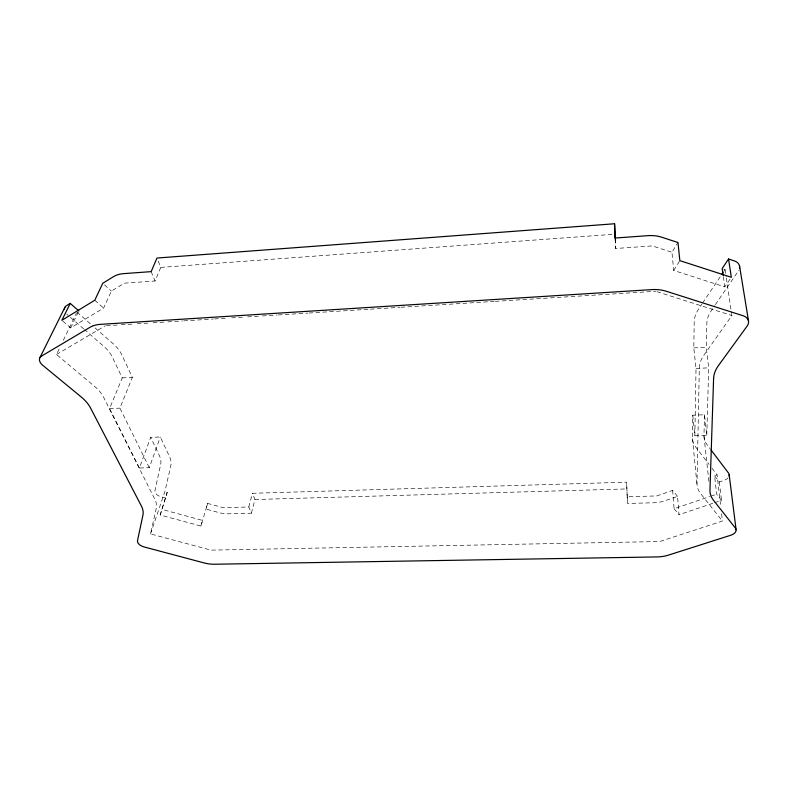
<?xml version="1.0" encoding="UTF-8"?>
<svg xmlns="http://www.w3.org/2000/svg" width="788" height="788" viewBox="0 0 788 788"><rect width="100%" height="100%" fill="white"/><g stroke="black" fill="none" stroke-linecap="round" stroke-linejoin="round"><path stroke-width="0.59" stroke-dasharray="3.94 2.96" d="M692.78 415.217L694.849 435.794L706.787 435.35L704.502 414.744L692.78 415.217L692.445 437.261A34.918 22.941 -5.8 0 0 695.952 447.357L709.072 464.447M694.849 435.794L696.021 368.439L693.804 347.902L694.198 322.085A38.799 27.905 -9.8 0 1 698.513 309.113L701.921 304.04M704.502 414.744L703.98 435.015A35.145 23.049 -6.3 0 0 707.388 445.161L710.293 448.993M706.787 435.35L708.688 367.829L706.225 347.242L706.836 323.582A38.937 27.826 -10.2 0 1 711.288 310.63L714.677 305.665M721.591 513.766L722.438 521.055L659.783 541.523L210.987 550.132L150.508 533.919L156.26 508.398A31.963 18.685 17.5 0 0 154.822 499.228L103.661 397.398A35.647 22.163 21.6 0 0 94.59 386.406L56.48 354.501L59.632 347.971M150.508 533.919L164.84 491.702L170.789 465.895A30.84 18.902 18.1 0 0 169.528 456.646L160.309 436.985L150.685 437.379L139.417 468.042L149.277 467.698L160.309 436.985M207.628 503.424L206.032 509.087L218.729 512.555A22.172 13.504 14.7 0 0 228.638 513.796L251.382 513.205L248.801 506.989L223.201 507.689L207.628 503.424L200.92 526.049L160.191 515.017L167.223 492.352L164.84 491.702M160.191 515.017L167.223 492.352M251.382 513.205L254.987 499.513L252.465 493.288L626.608 482.187L627.504 503.453L653.794 502.764A24.32 15.553 -1.9 0 0 664.589 500.863L677.542 496.381L679.029 514.692L713.465 503.108M248.801 506.989L252.465 493.288M200.92 526.049L202.506 520.415L161.51 509.284M149.277 467.698L119.924 408.125L132.354 377.363L121.707 354.669A34.278 22.261 22.5 0 0 113.147 343.726L92.344 325.523M139.417 468.042L109.571 408.608L122.258 377.895L112.369 357.191A34.219 22.064 22.7 0 0 103.76 346.306L84.661 329.739M62.754 321.071L70.674 327.887L103.583 308.098L111.384 291.107L124.405 283.168L155.049 281.001L160.772 267.388L157.827 260.119M70.674 327.887L78.839 310.935M63.306 340.357L76.436 313.161M730.033 279.218L724.812 286.891L673.701 270.432L671.957 252.288L677.975 242.527M673.701 270.432L679.847 260.631M702.6 303.025L721 275.613M723.729 271.555L725.088 269.526L722.153 268.57M715.356 304.67L738.405 270.964A10.126 7.555 -11.8 0 0 738.927 270.087M726.339 278.006L731.885 315.545L703.881 355.25A40.523 28.063 -8.4 0 0 699.32 368.252L696.996 483.458A36.327 22.872 -4.8 0 0 700.591 493.534L722.438 521.055M56.48 354.501L105.237 325.789M677.542 496.381L672.666 490.402L656.837 495.928L627.199 496.736L626.608 482.187M714.608 502.714L721.493 500.4L716.676 494.224L714.578 475.765L717.09 474.888L720.754 506.477M714.578 475.765L719.336 481.941L724.359 480.207A8.392 5.329 -4.6 0 0 728.043 477.902M672.666 490.402L674.095 508.713L709.771 496.568M710.914 496.184L716.676 494.224M160.772 267.388L613.813 234.272M615.162 239.197L615.595 248.496L652.287 245.905L671.957 252.288M106.469 325.71L119.963 324.863M121.194 324.794L132.236 324.095M137.151 323.789L148.193 323.1M153.108 322.794L166.603 321.947M167.834 321.868L182.56 320.943M183.791 320.864L213.252 319.022M214.474 318.943L226.747 318.175M231.662 317.869L242.704 317.18M247.619 316.865L261.114 316.027M262.345 315.949L277.071 315.023M278.302 314.944L307.763 313.102M308.985 313.023L369.129 309.251M370.35 309.182L399.752 307.34M400.974 307.261L494.066 301.43M495.288 301.351L655.754 291.294M122.258 377.895L132.354 377.363M693.804 347.902L706.225 347.242M696.021 368.439L708.688 367.829M109.571 408.608L119.924 408.125M254.987 499.513L626.923 488.924M165.884 498.114L161.126 496.824A7.427 4.452 16.7 0 1 154.941 490.53L160.644 464.634A30.89 18.853 18.4 0 0 159.294 455.375L150.685 437.379M656.926 291.668L731.885 315.545M83.755 328.951L67.384 314.747A8.973 5.959 24.6 0 1 66.655 314.048M76.968 312.078L91.438 324.735M94.777 300.238L103.583 308.098M104.489 284.842L111.384 291.107M674.095 508.713L679.029 514.692M711.988 468.239L717.09 474.888M151.158 271.633L155.049 281.001M725.088 269.526L726.162 276.795M723.315 276.588L724.812 286.891M719.336 481.941L721.493 500.4M703.999 436.355L708.934 481.901M692.485 438.601L697.025 484.787M627.199 496.736L627.504 503.453M615.231 238.951L615.595 248.496"/><path stroke-width="1.18" d="M78.839 310.935L70.23 303.39L61.878 320.312L94.777 300.238L102.765 283.276L113.423 276.696A27.245 18.912 23.6 0 1 123.598 273.633L151.158 271.633L156.979 258.04L614.561 223.762L615.231 238.951M39.883 357.713L64.931 307.29M739.558 268.255A10.126 7.555 -11.8 0 0 734.455 260.936L728.545 259.006L722.153 268.57L723.148 275.445M721.68 274.598L723.039 272.569M70.23 303.39L66.487 305.695A8.973 5.959 24.6 0 0 64.429 309.398M711.012 449.948L728.408 472.918A8.392 5.329 -4.6 0 1 729.077 476.041M739.617 266.403L748.561 321.317M728.545 259.006L731.343 277.297L679.847 260.631L677.975 242.527L661.743 237.227A29.698 23 -8 0 0 648.11 235.651L615.103 238.035L614.561 223.762M736.1 529.792L729.176 474.75M713.593 378.683L709.958 490.106A36.839 22.96 -5.1 0 0 713.475 500.232L735.312 527.97A8.776 5.289 -3.6 0 1 731.028 535.17L668.411 555.126A25.413 15.405 -1.1 0 1 657.133 556.929L214.415 564.238A23.088 13.297 14.3 0 1 204.112 562.928L144.037 546.931A7.742 4.373 16.1 0 1 137.496 540.676L142.933 515.125A32.219 18.597 17.7 0 0 141.357 505.955L90.531 407.977A35.834 21.926 21.6 0 0 81.312 397.044L42.621 365.199A9.417 5.94 23.3 0 1 41.478 356.127L89.94 327.345A28.604 18.922 22.4 0 1 100.539 324.341L652.04 289.6A31.313 23.266 -6.2 0 1 666.441 291.294L743.143 315.761A10.677 7.644 -9.9 0 1 747.251 325.917L718.37 365.701A40.996 28.013 -8.6 0 0 713.593 378.683"/></g></svg>
